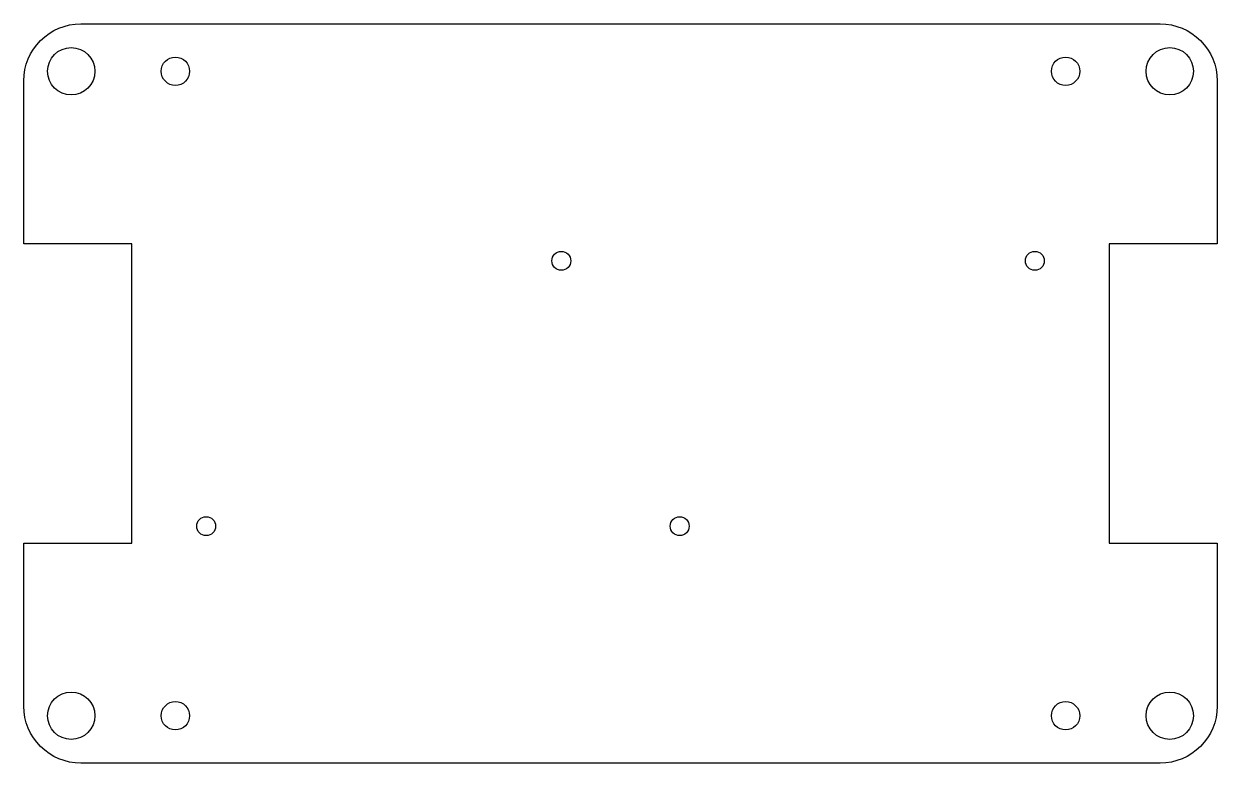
# Model space of a CAD drawing. Header units: millimetres. Extents: x -288 to -162, y 653 to 731.
import ezdxf

# ---------------------------------------------------------------- set-up
doc = ezdxf.new("R2010")
doc.units = ezdxf.units.MM
doc.layers.get('0').update_dxf_attribs({"linetype": 'CONTINUOUS'})

msp = doc.modelspace()

# ---------------------------------------------------------------- linework, layer by layer
msp.add_lwpolyline([(-288, 676.2), (-276.6, 676.2), (-276.6, 707.8), (-288, 707.8), (-288, 725, -0.414214), (-282, 731), (-168, 731, -0.414214), (-162, 725), (-162, 707.8), (-173.4, 707.8), (-173.4, 676.2), (-162, 676.2), (-162, 659, -0.414214), (-168, 653), (-282, 653, -0.414214), (-288, 659)], format="xyb", close=True)
for centre, radius in [((-283, 726), 2.5), ((-167, 726), 2.5), ((-272, 726), 1.5), ((-178, 726), 1.5), ((-231.25, 706), 1), ((-181.25, 706), 1), ((-268.75, 678), 1), ((-218.75, 678), 1), ((-283, 658), 2.5), ((-167, 658), 2.5), ((-272, 658), 1.5), ((-178, 658), 1.5)]:
    msp.add_circle(centre, radius)

doc.saveas('drawing.dxf')
